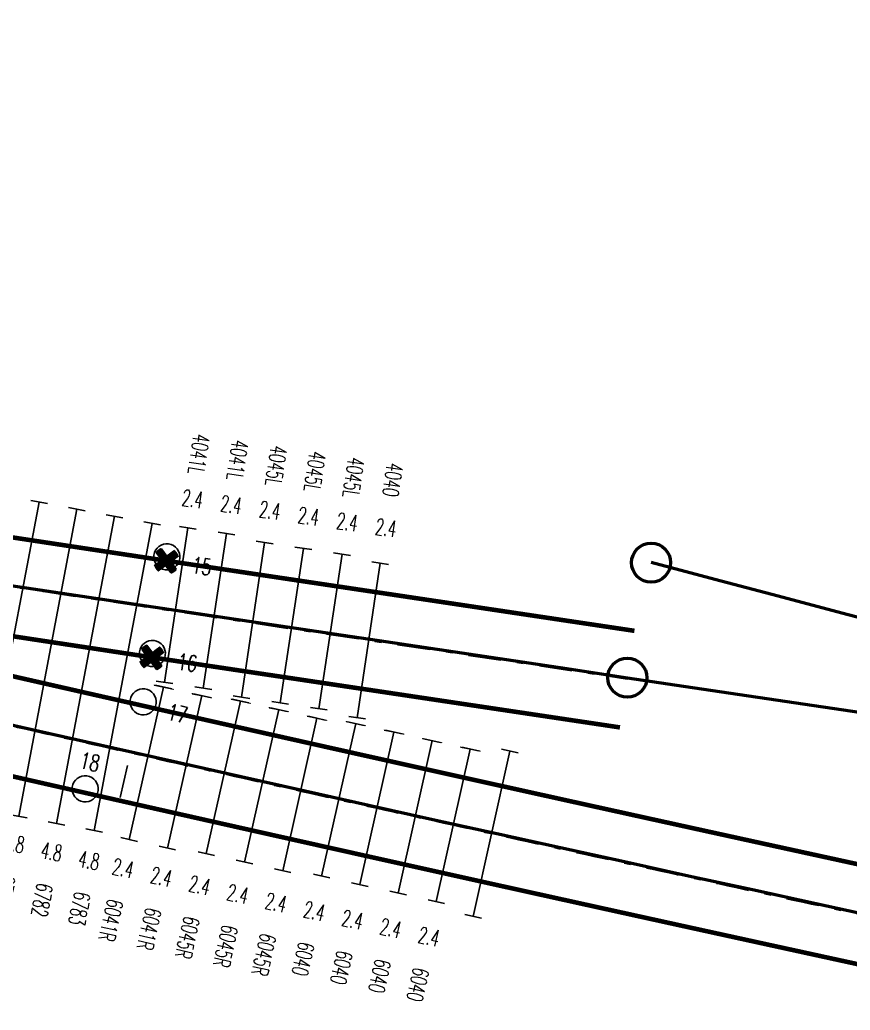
# Model space of a CAD drawing. Extents: x 2687065 to 2691361, y 1253360 to 1255888.
# Drawn here: x 2689336.54 to 2689349.27, y 1254910.67 to 1254925.85 of the extents above; entities that cross this region are included whole.
import ezdxf
from ezdxf.enums import TextEntityAlignment as Align

# ---------------------------------------------------------------- set-up
doc = ezdxf.new("R2010")
doc.units = 0
doc.header["$MEASUREMENT"] = 0
doc.linetypes.add('STRICHLINIE2', pattern=[0.375, 0.25, -0.125])
doc.linetypes.add('STRICHPUNKT', pattern=[1, 0.5, -0.25, 0, -0.25])
for name, color, linetype in [('A-GL-0015-_____', 1, 'STRICHPUNKT'), ('A-GL-0017-_____', 1, 'STRICHPUNKT'), ('BS-TR-A-Gleisstrang-LinieGeometrie', 7, 'Continuous'), ('BS-TR-A-Weiche-PunktGeometrie', 7, 'Continuous'), ('L-GL-0015-_____', 2, 'Continuous'), ('L-GL-0017-_____', 2, 'Continuous'), ('L-HS-0017-_____', 4, 'Continuous'), ('L-N1-0017-_____', 3, 'Continuous'), ('L-ST-0017-_____', 7, 'Continuous'), ('S-ON-0017-_____', 7, 'Continuous'), ('T-SS-0017-_____', 7, 'Continuous'), ('T-ST', 7, 'Continuous')]:
    doc.layers.add(name, color=color, linetype=linetype)
doc.styles.add('R6', font='simplex.shx', dxfattribs={"width": 0.6})
doc.styles.add('R7', font='simplex.shx', dxfattribs={"width": 0.7})

# ---------------------------------------------------------------- blocks, each defined once
blk = doc.blocks.new('WeiVlpSchwelleR')
at = {"color": 7}
for p, q in [((-0.4999999999999886, -0.1300000000000048), (-0.4999999999999886, 0.1299999999999719)), ((0.5000000000000153, -0.1300000000000075), (0.5000000000000082, 0.1299999999999692))]:
    blk.add_line(p, q, dxfattribs=at)
at = {"color": 0, "linetype": 'ByBlock', "lineweight": -2}
blk.add_line((0.5000000000000118, -1.201402631621339e-14), (-0.4999999999999868, 4.853087807381139e-15), dxfattribs=at)
at = {"style": 'R6', "width": 0.6}
blk.add_attdef('LAENGE', text='', height=0.25, rotation=90, dxfattribs=at).set_placement((1.229737067022978, 0.007106245459260857, 6e-06), align=Align.MIDDLE)
at = {"style": 'R6', "width": 0.6, "flags": 1}
for tag, p in [('WVP-SKML', (-3, -5.426215032855453e-14, 2e-06)), ('WVP-SKMR', (5, -5.426215032855453e-14, 2e-06))]:
    blk.add_attdef(tag, text='', height=0.25, rotation=180, dxfattribs=at).set_placement(p, align=Align.MIDDLE_CENTER)
for tag, rotation, p in [('VERKLINKS', 180, (-0.8611075787620777, -8.73603956063954e-05, 2e-06)), ('VERKRECHTS', 179.9999999999973, (0.8750000000000082, -5.459328261269093e-14, 2e-06))]:
    blk.add_attdef(tag, text='', height=0.25, rotation=rotation, dxfattribs=at).set_placement(p, align=Align.MIDDLE)
at = {"color": 1, "extrusion": (-1, 1.836970198721029e-16, 1.224646799147353e-16), "style": 'R6', "width": 0.6, "flags": 8}
blk.add_attdef('WVP-ANL', text='', height=0.25, rotation=270, dxfattribs=at).set_placement((1.829950611378862e-14, -6.12323399573665e-17, 0.4999999999999904), align=Align.MIDDLE)
at = {"style": 'R6', "width": 0.6, "flags": 1}
blk.add_attdef('VERSCHIEBUNG', text='', height=0.25, rotation=179.9999999999999, dxfattribs=at).set_placement((1.75503510535756, -5.395683899678261e-14, 2.000000000057511e-06), align=Align.MIDDLE_LEFT)
at = {"color": 1, "extrusion": (1, -1.83697019872103e-16, 3.374459510989179e-32), "style": 'R6', "width": 0.6, "flags": 8}
blk.add_attdef('WVP-ANR', text='', height=0.25, rotation=270, dxfattribs=at).set_placement((-1.90594986648479e-14, -7.137320858570557e-15, 0.5000000000000118), align=Align.MIDDLE)
at = {"style": 'R6', "width": 0.6}
blk.add_attdef('BEZEICHNUNG', text='', height=0.25, rotation=180, dxfattribs=at).set_placement((3.371428571428583, -5.426215032855453e-14, 2.000000000057511e-06), align=Align.MIDDLE_LEFT)
blk = doc.blocks.new('st_Uber64_a')
h = blk.add_hatch()
h.set_pattern_fill('ANSI31', color=256, scale=0.005, style=0)
h.set_pattern_definition([(45, (0, 0), (-0.0004419417382415922, 0.0004419417382415923), [])])
h.paths.add_polyline_path([(0.06760125104088319, -0.001098616752623042), (0.1705706792017962, 0.1044300885599449, 0.1270080198057573), (0.0986982572865551, 0.1739501480556914), (-0.002534797721500573, 0.07020097297878002), (-0.1024459898808733, 0.1717696689096419, 0.127023821148906), (-0.1728007156887562, 0.1006971333129879), (-0.07238456843482519, -0.001384894801681448), (-0.1714750956408546, -0.1029382901303485, 0.1270080198057567), (-0.1002118059956364, -0.1730826217131372), (-0.002248519672441785, -0.07268448453308453), (0.09784055600784583, -0.1744340150316893, 0.1270238211489061), (0.1700609607530255, -0.1052581095581614)])
at = {"color": 7}
for points in [[(-0.102445989880881, 0.1717696689096498), (-0.002534797721500569, 0.07020097297878003)], [(0.09869825728658486, 0.1739501480557219), (-0.002534797721500569, 0.07020097297878003)], [(-0.1728007156888445, 0.1006971333130778), (-0.07238456843482517, -0.001384894801681456)], [(0.1705706792018269, 0.1044300885599765), (0.06760125104088317, -0.001098616752623029)], [(-0.07238456843482517, -0.001384894801681456), (-0.1714750956408178, -0.1029382901303108)], [(-0.002248519672441787, -0.07268448453308451), (-0.100211805995669, -0.1730826217131707)], [(-0.002248519672441787, -0.07268448453308451), (0.09784055600780232, -0.174434015031645)], [(0.06760125104088317, -0.001098616752623029), (0.1700609607530346, -0.1052581095581706)]]:
    blk.add_lwpolyline(points, dxfattribs=at)
at = {"color": 0}
blk.add_circle((0, 0, 1), 0.2, dxfattribs=at)
at = {"layer": 'T-ST', "style": 'R7', "width": 0.7}
blk.add_attdef('WVP-STNR', text='', height=0.25, dxfattribs=at).set_placement((0.55, 0), align=Align.MIDDLE)
blk = doc.blocks.new('WeiVlpSchwelleL')
at = {"color": 7}
for p, q in [((-0.4999999999999905, -0.1300000000000073), (-0.4999999999999832, 0.1299999999999694)), ((0.5000000000000135, -0.130000000000005), (0.5000000000000135, 0.1299999999999717))]:
    blk.add_line(p, q, dxfattribs=at)
at = {"color": 0, "linetype": 'ByBlock', "lineweight": -2}
blk.add_line((-0.4999999999999868, -1.183033536314004e-14), (0.5000000000000118, 4.669396854307774e-15), dxfattribs=at)
at = {"style": 'R6', "width": 0.6}
blk.add_attdef('LAENGE', text='', height=0.25, rotation=89.99999999999999, dxfattribs=at).set_placement((-1.229737067022953, 0.007106245459261308, 6e-06), align=Align.MIDDLE)
at = {"style": 'R6', "width": 0.6, "flags": 1}
for tag, p in [('WVP-SKML', (-5, 0, 2e-06)), ('WVP-SKMR', (3, 0, 2e-06))]:
    blk.add_attdef(tag, text='', height=0.25, rotation=180, dxfattribs=at).set_placement(p, align=Align.MIDDLE_CENTER)
at = {"style": 'R6', "width": 0.6}
blk.add_attdef('BEZEICHNUNG', text='', height=0.25, rotation=180, dxfattribs=at).set_placement((-2.249999999999987, -5.373479439185756e-14, 2), align=Align.MIDDLE_LEFT)
at = {"style": 'R6', "width": 0.6, "flags": 1}
blk.add_attdef('VERSCHIEBUNG', text='', height=0.25, rotation=180, dxfattribs=at).set_placement((-1.470197398034461, -5.373479439185758e-14, 2), align=Align.MIDDLE_LEFT)
for tag, p in [('VERKLINKS', (-0.8749999999999833, -5.426408495180606e-14, 2e-06)), ('VERKRECHTS', (0.8611075787621026, -8.736039560677224e-05, 2e-06))]:
    blk.add_attdef(tag, text='', height=0.25, rotation=180, dxfattribs=at).set_placement(p, align=Align.MIDDLE)
at = {"color": 1, "extrusion": (-1, -6.123233995736769e-17, 1.224646799147353e-16), "style": 'R6', "width": 0.6, "flags": 8}
blk.add_attdef('WVP-ANL', text='', height=0.25, rotation=270, dxfattribs=at).set_placement((1.179971919316135e-14, -7.187955122291877e-15, 0.4999999999999868), align=Align.MIDDLE)
at = {"color": 1, "extrusion": (1, -1.608122649676636e-16, 1.224646799147353e-16), "style": 'R6', "width": 0.6, "flags": 8}
blk.add_attdef('WVP-ANR', text='', height=0.25, rotation=270, dxfattribs=at).set_placement((-1.65451836612779e-14, -4.265120563609635e-14, 0.50000000000001), align=Align.MIDDLE)
blk = doc.blocks.new('st_Norm_a')
at = {"color": 0, "linetype": 'ByBlock', "lineweight": -2}
blk.add_circle((0, 0, 1), 0.2, dxfattribs=at)
at = {"layer": 'T-ST', "color": 0, "linetype": 'ByBlock', "lineweight": -2, "style": 'R7', "width": 0.7}
blk.add_attdef('WVP-STNR', text='', height=0.25, dxfattribs=at).set_placement((0.55, 0), align=Align.MIDDLE)
blk = doc.blocks.new('st_KlaM_a')
at = {"color": 6, "elevation": 5, "flags": 128}
blk.add_lwpolyline([(0, -0.25), (0, 0.2500000000000002)], dxfattribs=at)
at = {"color": 0, "elevation": 5, "flags": 128}
blk.add_lwpolyline([(0, -0.25), (0, 0.2500000000000002)], dxfattribs=at)

msp = doc.modelspace()

# ---------------------------------------------------------------- linework, layer by layer
at = {"layer": 'A-GL-0015-_____', "extrusion": (0.01804329580227478, 0.0724631591215498, 0.9972078670200696), "elevation": 139912.5850883046, "flags": 128}
msp.add_lwpolyline([(-2306375.860925438, -1862282.304916803, 0.003607865654043509), (-2306388.834824676, -1862281.695972341, 0.0005778882366978131), (-2306390.938590927, -1862281.614882477, 0.0005640373837236005), (-2306393.04253691, -1862281.538597507, 0.0005501865310880182), (-2306395.146647687, -1862281.467001255, 0.0005363356787352098), (-2306397.2509091, -1862281.399977494, 0.0005224848264887163), (-2306399.355307747, -1862281.337409949, 0.000508633974426861), (-2306401.459830968, -1862281.279182303, 0.0004947831227551143), (-2306403.564466825, -1862281.2251782, 0.0004809322710308942), (-2306405.669204077, -1862281.175281247, 0.0004670814196756011), (-2306407.774032172, -1862281.129375021, 0.0004532305682466667), (-2306409.878941214, -1862281.087343066, 0.0004393797171654458), (-2306411.983921956, -1862281.049068903, 0.000425528866205388), (-2306414.088965773, -1862281.014436027, 0.0004116780155718247), (-2306416.194064645, -1862280.983327911, 0.0003978271650381603), (-2306418.299211137, -1862280.955628012, 0.0003839763143777667), (-2306420.404398384, -1862280.931219766, 0.0003701254642280183), (-2306422.509620063, -1862280.909986597, 0.0003562746139303033), (-2306424.614870382, -1862280.891811915, 0.000342423763905985), (-2306426.720144058, -1862280.87657912, 0.0003285729141444139), (-2306428.825436292, -1862280.864171602, 0.0003147220642029705), (-2306430.93074276, -1862280.85447274, 0.000300871214719114), (-2306433.036059585, -1862280.84736591, 0.0002870203650340875), (-2306435.141383322, -1862280.84273448, 0.0002731695155693189), (-2306437.246710938, -1862280.840461815, 0.0002593186663141821), (-2306439.352039791, -1862280.840431275, 0.0002454678170420386), (-2306441.457367611, -1862280.842526217, 0.0002316169679582705), (-2306443.562692484, -1862280.846629998, 0.000217766119052233), (-2306445.668012826, -1862280.852625972, 0.0002039152698813173), (-2306447.773327372, -1862280.860397492, 0.0001900644212988732), (-2306449.878635147, -1862280.869827912, 0.0001762135724302912), (-2306451.983935457, -1862280.880800585, 0.0001623627236969281), (-2306454.08922786, -1862280.893198865, 0.0001485118746561659), (-2306456.194512154, -1862280.906906107, 0.0001346610261611838), (-2306458.299788353, -1862280.921805665, 0.0001208101782019989), (-2306460.405056668, -1862280.937780896, 0.0001069593294711759), (-2306462.510317494, -1862280.954715158, 9.310848082247697e-05), (-2306464.615571377, -1862280.972491808, 7.925763224524444e-05), (-2306466.720819011, -1862280.990994205, 6.540678372883944e-05), (-2306468.826060446, -1862281.010163099, 6.111675872858242e-05), (-2306471.026168179, -1862281.03068374, 6.111675872858242e-05)], format="xyb", dxfattribs=at)
at = {"layer": 'A-GL-0017-_____', "extrusion": (0.007932368220953155, 0.05957805118444077, 0.9981921324832567), "elevation": 96552.0531820036, "flags": 128}
for points in [[(-2500185.655284529, -1595954.973960656, 0.002097440986251049), (-2500193.668110139, -1595954.810676348), (-2500200.213654314, -1595954.704759595)], [(-2500185.55126278, -1595953.248989383, 0.0004452805455237393), (-2500187.642319846, -1595953.049776518, 0.0004311446533847599), (-2500189.733722908, -1595952.854229266, 0.0004170087615903658), (-2500191.825454686, -1595952.662229952, 0.0004028728696962567), (-2500193.917498501, -1595952.473660839, 0.0003887369781241495), (-2500196.009838256, -1595952.288404123, 0.0003746010866462676), (-2500198.102458414, -1595952.106341946, 0.0003604651954677763), (-2500200.195343981, -1595951.927356393, 0.000346329304144427), (-2500202.288480483, -1595951.751329496, 0.0003321934130978907), (-2500204.381853946, -1595951.57814324, 0.0003180575223168365), (-2500206.475450882, -1595951.407679565, 0.0003039216313571017), (-2500208.56925826, -1595951.239820368, 0.0002897857408567291), (-2500210.663263491, -1595951.074447505, 0.0002756498503714833), (-2500212.75745441, -1595950.911442796, 0.0002615139598900753), (-2500214.851819253, -1595950.750688028, 0.0002473780694012016), (-2500216.946346633, -1595950.592064952, 0.0002332421795430468), (-2500219.04102553, -1595950.435455294, 0.0002191062894383296), (-2500221.135845264, -1595950.280740748, 0.0002049703990757556), (-2500223.230795474, -1595950.127802985, 0.0001908345093100122), (-2500225.325866102, -1595949.976523653, 0.0001766986192637953), (-2500227.421047372, -1595949.826784377, 0.0001625627293588324), (-2500229.516329768, -1595949.678466762, 0.0001484268395837956), (-2500231.611704015, -1595949.531452398, 0.0001342909503602223), (-2500233.70716106, -1595949.385622855, 0.0001201550603784216), (-2500235.80269205, -1595949.240859693, 0.0001060191704923567), (-2500237.898288313, -1595949.097044455, 9.188328155703875e-05), (-2500239.99394134, -1595948.954058676, 7.774739182920805e-05), (-2500242.089642758, -1595948.811783878, 6.361150216352739e-05), (-2500244.185384319, -1595948.670101579, 4.947561254868681e-05), (-2500246.281157873, -1595948.528893285, 3.533972297339609e-05), (-2500248.376955352, -1595948.388040501, 2.120383169441323e-05), (-2500250.472768748, -1595948.247424725, 7.067940432379707e-06), (-2500252.568597062, -1595948.106900557), (-2500287.494837039, -1595945.765872648)]]:
    msp.add_lwpolyline(points, format="xyb", dxfattribs=at)
at = {"layer": 'BS-TR-A-Gleisstrang-LinieGeometrie', "color": 2, "lineweight": 50, "true_color": 0xffff00}
for points in [[(2689331.45668, 1254917.94486, 454.542), (2689332.4450511, 1254917.78946907, 454.545906988587), (2689333.43358441, 1254917.63511341, 454.549813977175), (2689334.42227885, 1254917.48179317, 454.553720965762), (2689335.41113332, 1254917.32950853, 454.55762795435), (2689336.40014674, 1254917.17825965, 454.561534942937), (2689337.38931804, 1254917.02804671, 454.565441931524), (2689338.37864611, 1254916.87886986, 454.569348920112), (2689339.36812989, 1254916.73072927, 454.573255908699), (2689339.36813, 1254916.73073, 454.5732599999999), (2689340.29448283, 1254916.59253696, 454.576917428897), (2689341.22083566, 1254916.45434391, 454.5805748577951), (2689342.14718849, 1254916.31615087, 454.584232286692), (2689343.07354132, 1254916.17795782, 454.587889715589), (2689343.99989415, 1254916.03976478, 454.591547144486), (2689344.92624698, 1254915.90157174, 454.595204573384), (2689345.8525998, 1254915.76337869, 454.598862002281)], [(2689350.11773991, 1254916.49503175, 454.555457326205), (2689349.14242486, 1254916.75300262, 454.54546649015), (2689348.16710981, 1254917.01097349, 454.5352559861061), (2689347.19179477, 1254917.26894436, 454.52482581262), (2689346.21647972, 1254917.52691524, 454.514175968209)], [(2689331.12762955, 1254916.25158807, 454.645679310906), (2689332.1051798, 1254916.02556744, 454.652269815612), (2689333.08292214, 1254915.80037927, 454.658716498375), (2689334.06085298, 1254915.57601109, 454.665019359589), (2689335.03896875, 1254915.35245045, 454.671178399645), (2689336.0172659, 1254915.12968489, 454.677193618923), (2689336.99574092, 1254914.90770191, 454.683065017793), (2689337.97439034, 1254914.68648904, 454.688792596615), (2689338.9532107, 1254914.4660338, 454.694376355745), (2689339.93219859, 1254914.24632367, 454.6998162955269), (2689340.9113506, 1254914.02734616, 454.705112416294), (2689341.89066339, 1254913.80908875, 454.710264718374), (2689342.8701336, 1254913.59153892, 454.715273202085), (2689343.84975793, 1254913.37468415, 454.720137867734), (2689344.82953311, 1254913.15851192, 454.724858715622), (2689345.80945586, 1254912.94300967, 454.7294357460401), (2689346.78952297, 1254912.72816487, 454.733868959271), (2689347.76973123, 1254912.51396497, 454.738158355586), (2689348.75007747, 1254912.30039742, 454.742303935251), (2689349.73055851, 1254912.08744964, 454.746305698521)], [(2689345.8525998, 1254915.76337869, 454.598862002281), (2689346.85360143, 1254915.61404956, 454.60281415977), (2689347.85460306, 1254915.46472043, 454.606766317258), (2689348.85560468, 1254915.3153913, 454.610718474747), (2689349.85660631, 1254915.16606217, 454.614670632236)]]:
    msp.add_polyline3d(points, dxfattribs=at)
at = {"layer": 'BS-TR-A-Weiche-PunktGeometrie', "color": 2, "lineweight": 50, "true_color": 0xffff00}
for centre in [(2689346.21648, 1254917.52692, 454.514175958091), (2689345.8526, 1254915.76338, 454.598862002281)]:
    msp.add_circle(centre, 0.3, dxfattribs=at)
at = {"layer": 'L-GL-0015-_____', "color": 7, "linetype": 'STRICHLINIE2', "lineweight": -3, "extrusion": (0.01804329580227478, 0.0724631591215498, 0.9972078670200696), "elevation": 139912.5850883046, "flags": 128}
for points in [[(-2306421.896976752, -1862281.665879984, 0.0001089998696059809), (-2306422.516628982, -1862281.659953846, 7.554830460291947e-05), (-2306422.962820108, -1862281.655851331, 0.0002807263018744621), (-2306424.620810518, -1862281.641788391, 0.000342423763906036), (-2306426.725056948, -1862281.626563029, 0.0003285729141441767), (-2306428.829363481, -1862281.61416132, 0.0003147220642030742), (-2306430.933725793, -1862281.604466808, 0.000300871214719128), (-2306433.038140009, -1862281.597363025, 0.0002870203650341962), (-2306435.142602688, -1862281.592733489, 0.0002731695155693238), (-2306437.247110796, -1862281.590461709, 0.0002593186663140646), (-2306439.351661693, -1862281.59043118, 0.0002454678170421759), (-2306441.45625311, -1862281.592525389, 0.0002316169679581532), (-2306443.560883133, -1862281.596627816, 0.0002177661190522865), (-2306445.66555018, -1862281.602621929, 0.0002039152698813531), (-2306447.770252983, -1862281.610391191, 0.0001900644212989229), (-2306449.874990571, -1862281.619819057, 0.0001762135724301519), (-2306451.979762248, -1862281.630788975, 0.0001623627236969327), (-2306454.084567571, -1862281.643184386, 0.0001485118746560889), (-2306456.189406339, -1862281.656888727, 0.0001346610261611672), (-2306458.294278565, -1862281.671785426, 0.0001208101782019684), (-2306460.39918446, -1862281.687757907, 0.0001069593294711103), (-2306462.504124417, -1862281.704689588, 9.310848082238732e-05), (-2306464.609098986, -1862281.722463879, 7.92576322451304e-05), (-2306466.714108857, -1862281.740964187, 6.540678372891913e-05), (-2306468.819133633, -1862281.760131111, 6.112090240759204e-05), (-2306471.019207599, -1862281.780651452, 6.112090240759204e-05)], [(-2306421.883447266, -1862280.165940567, 0.0001087991412561553), (-2306422.502611144, -1862280.160019347, 7.559125996244173e-05), (-2306422.949509497, -1862280.155910368, 0.0002806833462384737), (-2306424.608930248, -1862280.141835439, 0.0003424237639060365), (-2306426.715231167, -1862280.126595212, 0.0003285729141441719), (-2306428.821509102, -1862280.114181884, 0.0003147220642030639), (-2306430.927759727, -1862280.104478672, 0.0003008712147191307), (-2306433.03397916, -1862280.097368796, 0.000287020365034207), (-2306435.140163956, -1862280.092735471, 0.0002731695155693243), (-2306437.246311081, -1862280.090461922, 0.000259318666314057), (-2306439.35241789, -1862280.09043137, 0.000245467817042162), (-2306441.458482113, -1862280.092527045, 0.000231616967958156), (-2306443.564501835, -1862280.096632181, 0.0002177661190522909), (-2306445.670475473, -1862280.102630015, 0.0002039152698813462), (-2306447.77640176, -1862280.110403794, 0.0001900644212989224), (-2306449.882279723, -1862280.119836767, 0.000176213572430145), (-2306451.988108666, -1862280.130812196, 0.0001623627236969357), (-2306454.093888149, -1862280.143213344, 0.000148511874656091), (-2306456.199617969, -1862280.156923487, 0.0001346610261611616), (-2306458.305298141, -1862280.171825904, 0.0001208101782019775), (-2306460.410928877, -1862280.187803885, 0.0001069593294711281), (-2306462.516510569, -1862280.204740728, 9.310848082238923e-05), (-2306464.622043768, -1862280.222519736, 7.925763224512723e-05), (-2306466.727529167, -1862280.241024224, 6.540678372891062e-05), (-2306468.832987257, -1862280.260195087, 6.111261573863264e-05), (-2306471.033128759, -1862280.280716027, 6.111261573863264e-05)]]:
    msp.add_lwpolyline(points, format="xyb", dxfattribs=at)
at = {"layer": 'L-GL-0017-_____', "lineweight": 70, "extrusion": (0.007932368220953155, 0.05957805118444077, 0.9981921324832567), "const_width": 0.07, "flags": 128}
for points, elevation in [([(-2500192.968585946, -1595955.572359344, 0.0001864165374977691), (-2500193.680244739, -1595955.560578176), (-2500200.225788854, -1595955.454661423)], 96552.05318200358), ([(-2500186.243680425, -1595954.209467222, 0.001752395598796682), (-2500192.943591209, -1595954.072567553, 0.001911126436224528)], 96552.0531820036), ([(-2500186.22728475, -1595953.937595043, 0.0003165235578077807), (-2500187.712784577, -1595953.796458995, 0.0004311446533845906), (-2500189.802899822, -1595953.601032154, 0.0004170087615903273), (-2500191.89338581, -1595953.409147191, 0.0001943700836168756), (-2500192.902094836, -1595953.317801809, 0.0001943700836168756)], 96552.0531820036), ([(-2500192.943591209, -1595954.072567553, 0.0001863138031746781), (-2500193.655975539, -1595954.06077452), (-2500200.201519774, -1595953.954857766)], 96552.0531820036), ([(-2500192.902094836, -1595953.317801809, 0.0002085027700635393), (-2500193.984225886, -1595953.220686578, 0.0003887369781242024), (-2500196.075403975, -1595953.035532718, 0.0003746010866464332), (-2500198.166904559, -1595952.853567946, 0.0003280888992193331), (-2500200.070819944, -1595952.690619115, 3.237629174612025e-05), (-2500200.258712664, -1595952.674674538, 0.0003463293041445803), (-2500202.350813833, -1595952.49873471, 0.0003321934130976577), (-2500204.443194109, -1595952.325630621, 0.0003180575223169402), (-2500206.53584002, -1595952.15524438, 0.0003039216313571385), (-2500208.628738548, -1595951.987458044, 0.0002220110840587844), (-2500210.232319869, -1595951.860597407, 0.0002220110840587844)], 96552.05318200358), ([(-2500192.196983093, -1595951.875419413, 0.0001098406681318017), (-2500192.767680753, -1595951.823836302, 0.0002084475913167692), (-2500193.850771115, -1595951.726635099, 0.0003887369781242153), (-2500195.944272536, -1595951.541275529, 0.0003746010866464211), (-2500198.038012268, -1595951.359115947, 0.0003281326467472081), (-2500199.944143161, -1595951.195977668, 3.233254579324841e-05), (-2500200.131975297, -1595951.180038248, 0.0003463293041445939), (-2500202.226147132, -1595951.003924282, 0.0003321934130976573), (-2500204.320513783, -1595950.83065586, 0.0003180575223169383), (-2500206.415061743, -1595950.660114751, 0.0003039216313571348), (-2500208.509777971, -1595950.492182691, 0.0002220396329825737), (-2500210.114893595, -1595950.365200765, 0.0001944252620415568)], 96552.05318200358)]:
    msp.add_lwpolyline(points, format="xyb", dxfattribs=dict(at, elevation=elevation))
at = {"layer": 'L-HS-0017-_____', "lineweight": 70, "extrusion": (0.007932368220953155, 0.05957805118444077, 0.9981921324832567), "const_width": 0.07, "elevation": 96552.0531820036, "flags": 128}
msp.add_lwpolyline([(-2500177.008763121, -1595953.349737819, 5.424162880653132e-05), (-2500177.228941679, -1595953.326854368, 0.0004942093292016169), (-2500179.29104094, -1595953.11482374, 0.0004804618721268924), (-2500181.353508587, -1595952.906817386, 0.0004667144149759741), (-2500183.416325546, -1595952.702722503, 0.0004529669581777699), (-2500185.479470129, -1595952.502433414, 0.0001285933059687776), (-2500186.083695631, -1595952.444483272, 0.0003166872211605722), (-2500187.571855117, -1595952.303094041, 0.0004311446533845868), (-2500189.664545995, -1595952.107426377, 0.0004170087615903148), (-2500191.757523562, -1595951.915312713, 8.458459181136973e-05), (-2500192.196983093, -1595951.875419413, 8.458459181136973e-05)], format="xyb", dxfattribs=at)
at = {"layer": 'L-N1-0017-_____', "lineweight": 70, "extrusion": (0.007932368220953155, 0.05957805118444077, 0.9981921324832567), "const_width": 0.07, "elevation": 96552.05318200358, "flags": 128}
msp.add_lwpolyline([(-2500177.209241711, -1595955.968025364, 2.688162093876412e-05), (-2500177.24518554, -1595955.966714612, 0.00151113849242981), (-2500179.283936174, -1595955.898663967, 0.0004956217801451799), (-2500181.413666511, -1595955.836240138, 0.0004810373913329901), (-2500183.543596264, -1595955.777974198, 0.0004664530025033346), (-2500185.673676429, -1595955.723735114, 0.0001589797447233721), (-2500186.280531612, -1595955.709014787, 0.00175204342453125), (-2500192.968585946, -1595955.572359344, 0.001911023701559961)], format="xyb", dxfattribs=at)

# ---------------------------------------------------------------- block references
at = {"layer": 'L-ST-0017-_____', "color": 7, "extrusion": (0.007932368220953155, 0.05957805118444077, 0.9981921324832567)}
ref = msp.add_blockref('st_Uber64_a', (-2500192.968585946, -1595955.572359344, 96552.05318200358), dxfattribs=dict(at, rotation=179.0302208610161))
ref.add_attrib('WVP-STNR', '15', dxfattribs={"layer": 'T-ST', "extrusion": (0.007932368220953155, 0.05957805118444077, 0.9981921324832567), "height": 0.25, "rotation": 179.0302208553811, "style": 'R7', "width": 0.7}).set_placement((-2500193.518507164, -1595955.563050577, 96552.0531820036), align=Align.MIDDLE)
ref = msp.add_blockref('st_Uber64_a', (-2500192.943591209, -1595954.072567553, 96552.0531820036), dxfattribs=dict(at, rotation=179.030244405986))
ref.add_attrib('WVP-STNR', '16', dxfattribs={"layer": 'T-ST', "extrusion": (0.007932368220953155, 0.05957805118444077, 0.9981921324832567), "height": 0.25, "rotation": 179.0302444111266, "style": 'R7', "width": 0.7}).set_placement((-2500193.493512432, -1595954.063259011, 96552.05318200358), align=Align.MIDDLE)
ref = msp.add_blockref('st_Norm_a', (-2500192.902094836, -1595953.317801809, 96552.0531820036), dxfattribs=dict(at, rotation=174.847868714478))
ref.add_attrib('WVP-STNR', '17', dxfattribs={"layer": 'T-ST', "color": 0, "linetype": 'ByBlock', "lineweight": -2, "extrusion": (0.007932368220953155, 0.05957805118444077, 0.9981921324832567), "height": 0.2500000000000001, "rotation": 174.8478687181287, "style": 'R7', "width": 0.6999999999999998}).set_placement((-2500193.449872711, -1595953.268411523, 96552.05318200358), align=Align.MIDDLE)
ref = msp.add_blockref('st_Norm_a', (-2500192.196983093, -1595951.875419413, 96552.0531820036), dxfattribs=dict(at, rotation=174.8227077337499))
ref.add_attrib('WVP-STNR', '18', dxfattribs={"layer": 'T-ST', "color": 0, "linetype": 'ByBlock', "lineweight": -2, "extrusion": (0.007932368220953155, 0.05957805118444077, 0.9981921324832567), "height": 0.25, "rotation": 174.8227077302841, "style": 'R7', "width": 0.7000000000000001}).set_placement((-2500192.214365728, -1595952.355951387, 96552.05318200358), align=Align.MIDDLE)
at = {"layer": 'L-ST-0017-_____', "color": 7, "extrusion": (0.007932368220953155, 0.05957805118444077, 0.9981921324832567), "rotation": 174.8478813605032}
msp.add_blockref('st_KlaM_a', (-2500192.767680753, -1595951.823836302, 96552.0531820036), dxfattribs=at)
at = {"layer": 'S-ON-0017-_____', "extrusion": (0.007932368220953155, 0.05957805118444077, 0.9981921324832567)}
ref = msp.add_blockref('WeiVlpSchwelleL', (-2500193.207719636, -1595954.918251066, 96552.05318200358), dxfattribs=dict(at, xscale=2.4, rotation=89.04522723391584))
ref.add_attrib('BEZEICHNUNG', '4041L', dxfattribs={"layer": 'T-SS-0017-_____', "extrusion": (0.007932368220953155, 0.05957805118444077, 0.9981921324832567), "height": 0.25, "rotation": 89.04522722395802, "style": 'R6', "width": 0.6}).set_placement((-2500193.251877002, -1595957.56788314, 96552.05318200358), align=Align.MIDDLE_LEFT)
ref.add_attrib('LAENGE', '2.4', dxfattribs={"layer": 'T-SS-0017-_____', "extrusion": (0.007932368220953155, 0.05957805118444077, 0.9981921324832567), "height": 0.25, "rotation": 179.0452272369646, "style": 'R6', "oblique": 359.9999999999999, "width": 0.6}).set_placement((-2500193.241339645, -1595956.567909164, 96552.05318200358), align=Align.MIDDLE)
ref = msp.add_blockref('WeiVlpSchwelleL', (-2500193.807590895, -1595954.90843243, 96552.0531820036), dxfattribs=dict(at, xscale=2.4, rotation=89.07294898823082))
ref.add_attrib('BEZEICHNUNG', '4041L', dxfattribs={"layer": 'T-SS-0017-_____', "extrusion": (0.007932368220953155, 0.05957805118444077, 0.9981921324832567), "height": 0.25, "rotation": 89.07294899643317, "style": 'R6', "width": 0.6}).set_placement((-2500193.850466269, -1595957.558085559, 96552.05318200358), align=Align.MIDDLE_LEFT)
ref.add_attrib('LAENGE', '2.4', dxfattribs={"layer": 'T-SS-0017-_____', "extrusion": (0.007932368220953155, 0.05957805118444077, 0.9981921324832567), "height": 0.25, "rotation": 179.0729489906214, "style": 'R6', "width": 0.6}).set_placement((-2500193.840412737, -1595956.558106602, 96552.0531820036), align=Align.MIDDLE)
ref = msp.add_blockref('WeiVlpSchwelleL', (-2500194.406703389, -1595954.848731343, 96552.05318200358), dxfattribs=dict(at, xscale=2.4, rotation=89.07294898823082))
ref.add_attrib('BEZEICHNUNG', '4045L', dxfattribs={"layer": 'T-SS-0017-_____', "extrusion": (0.007932368220953155, 0.05957805118444077, 0.9981921324832567), "height": 0.25, "rotation": 89.07294899643317, "style": 'R6', "width": 0.6}).set_placement((-2500194.450387732, -1595957.548377927, 96552.0531820036), align=Align.MIDDLE_LEFT)
ref.add_attrib('LAENGE', '2.4', dxfattribs={"layer": 'T-SS-0017-_____', "extrusion": (0.007932368220953155, 0.05957805118444077, 0.9981921324832567), "height": 0.25, "rotation": 179.0729489906214, "style": 'R6', "width": 0.6}).set_placement((-2500194.440488907, -1595956.548395918, 96552.05318200358), align=Align.MIDDLE)
ref = msp.add_blockref('WeiVlpSchwelleL', (-2500195.006624851, -1595954.839023711, 96552.0531820036), dxfattribs=dict(at, xscale=2.4, rotation=89.07294898823082))
ref.add_attrib('BEZEICHNUNG', '4045L', dxfattribs={"layer": 'T-SS-0017-_____', "extrusion": (0.007932368220953155, 0.05957805118444077, 0.9981921324832567), "height": 0.25, "rotation": 89.07294899643317, "style": 'R6', "width": 0.6}).set_placement((-2500195.050309195, -1595957.538670295, 96552.05318200358), align=Align.MIDDLE_LEFT)
ref.add_attrib('LAENGE', '2.4', dxfattribs={"layer": 'T-SS-0017-_____', "extrusion": (0.007932368220953155, 0.05957805118444077, 0.9981921324832567), "height": 0.25, "rotation": 179.0729489906214, "style": 'R6', "width": 0.6}).set_placement((-2500195.040410371, -1595956.538688286, 96552.05318200358), align=Align.MIDDLE)
ref = msp.add_blockref('WeiVlpSchwelleL', (-2500195.606546314, -1595954.829316079, 96552.05318200358), dxfattribs=dict(at, xscale=2.4, rotation=89.07294898823082))
ref.add_attrib('BEZEICHNUNG', '4045L', dxfattribs={"layer": 'T-SS-0017-_____', "extrusion": (0.007932368220953155, 0.05957805118444077, 0.9981921324832567), "height": 0.25, "rotation": 89.07294899643317, "style": 'R6', "width": 0.6}).set_placement((-2500195.650230658, -1595957.528962663, 96552.05318200358), align=Align.MIDDLE_LEFT)
ref.add_attrib('LAENGE', '2.4', dxfattribs={"layer": 'T-SS-0017-_____', "extrusion": (0.007932368220953155, 0.05957805118444077, 0.9981921324832567), "height": 0.25, "rotation": 179.0729489906214, "style": 'R6', "width": 0.6}).set_placement((-2500195.640331833, -1595956.528980654, 96552.05318200358), align=Align.MIDDLE)
ref = msp.add_blockref('WeiVlpSchwelleL', (-2500196.205658808, -1595954.769614992, 96552.0531820036), dxfattribs=dict(at, xscale=2.4, rotation=89.07294898823082))
ref.add_attrib('BEZEICHNUNG', '4040', dxfattribs={"layer": 'T-SS-0017-_____', "extrusion": (0.007932368220953155, 0.05957805118444077, 0.9981921324832567), "height": 0.25, "rotation": 89.07294899643317, "style": 'R6', "width": 0.6}).set_placement((-2500196.250152121, -1595957.519255031, 96552.05318200358), align=Align.MIDDLE_LEFT)
ref.add_attrib('LAENGE', '2.4', dxfattribs={"layer": 'T-SS-0017-_____', "extrusion": (0.007932368220953155, 0.05957805118444077, 0.9981921324832567), "height": 0.25, "rotation": 179.0729489906214, "style": 'R6', "width": 0.6}).set_placement((-2500196.240416021, -1595956.519269797, 96552.05318200358), align=Align.MIDDLE)
ref = msp.add_blockref('WeiVlpSchwelleR', (-2500190.783352417, -1595953.811691096, 96552.0531820036), dxfattribs=dict(at, xscale=4.799999999999999, rotation=86.82621150186807))
ref.add_attrib('BEZEICHNUNG', '6780', dxfattribs={"layer": 'T-SS-0017-_____', "extrusion": (0.007932368220953155, 0.05957805118444077, 0.9981921324832567), "height": 0.25, "rotation": 86.82621149665837, "style": 'R6', "width": 0.6}).set_placement((-2500190.600620099, -1595950.516235221, 96552.05318200358), align=Align.MIDDLE_LEFT)
ref.add_attrib('LAENGE', '4.8', dxfattribs={"layer": 'T-SS-0017-_____', "extrusion": (0.007932368220953155, 0.05957805118444077, 0.9981921324832567), "height": 0.25, "rotation": 176.8262115050788, "style": 'R6', "oblique": 359.9999999999999, "width": 0.6}).set_placement((-2500190.634274882, -1595951.015147387, 96552.05318200358), align=Align.MIDDLE)
ref = msp.add_blockref('WeiVlpSchwelleR', (-2500191.372456306, -1595953.77918573, 96552.05318200358), dxfattribs=dict(at, xscale=4.8, rotation=86.85730069920642))
ref.add_attrib('BEZEICHNUNG', '6781', dxfattribs={"layer": 'T-SS-0017-_____', "extrusion": (0.007932368220953155, 0.05957805118444077, 0.9981921324832567), "height": 0.25, "rotation": 86.85730068726085, "style": 'R6', "width": 0.6}).set_placement((-2500191.190338943, -1595950.462263293, 96552.05318200358), align=Align.MIDDLE_LEFT)
ref.add_attrib('LAENGE', '4.8', dxfattribs={"layer": 'T-SS-0017-_____', "extrusion": (0.007932368220953155, 0.05957805118444077, 0.9981921324832567), "height": 0.25, "rotation": 176.8573007044763, "style": 'R6', "width": 0.6}).set_placement((-2500191.223785124, -1595950.961190451, 96552.0531820036), align=Align.MIDDLE)
ref = msp.add_blockref('WeiVlpSchwelleR', (-2500191.960079955, -1595953.747081391, 96552.05318200358), dxfattribs=dict(at, xscale=4.799999999999998, rotation=86.88829012538648))
ref.add_attrib('BEZEICHNUNG', '6782', dxfattribs={"layer": 'T-SS-0017-_____', "extrusion": (0.007932368220953155, 0.05957805118444077, 0.9981921324832567), "height": 0.25, "rotation": 86.88829013771525, "style": 'R6', "width": 0.6}).set_placement((-2500191.778595562, -1595950.408703183, 96552.0531820036), align=Align.MIDDLE_LEFT)
ref.add_attrib('LAENGE', '4.8', dxfattribs={"layer": 'T-SS-0017-_____', "extrusion": (0.007932368220953155, 0.05957805118444077, 0.9981921324832567), "height": 0.25, "rotation": 176.8882901269929, "style": 'R6', "oblique": 359.9999999999999, "width": 0.6}).set_placement((-2500191.811835276, -1595950.907645131, 96552.05318200358), align=Align.MIDDLE)
ref = msp.add_blockref('WeiVlpSchwelleR', (-2500192.546222912, -1595953.715372929, 96552.05318200358), dxfattribs=dict(at, xscale=4.799999999999999, rotation=86.9187479120248))
ref.add_attrib('BEZEICHNUNG', '6783', dxfattribs={"layer": 'T-SS-0017-_____', "extrusion": (0.007932368220953155, 0.05957805118444077, 0.9981921324832567), "height": 0.25, "rotation": 86.91874791460306, "style": 'R6', "width": 0.6}).set_placement((-2500192.365363924, -1595950.355548797, 96552.0531820036), align=Align.MIDDLE_LEFT)
ref.add_attrib('LAENGE', '4.8', dxfattribs={"layer": 'T-SS-0017-_____', "extrusion": (0.007932368220953155, 0.05957805118444077, 0.9981921324832567), "height": 0.25, "rotation": 176.9187479061088, "style": 'R6', "oblique": 359.9999999999999, "width": 0.6}).set_placement((-2500192.398403114, -1595950.854505089, 96552.0531820036), align=Align.MIDDLE)
ref = msp.add_blockref('WeiVlpSchwelleR', (-2500193.074918953, -1595952.448795132, 96552.0531820036), dxfattribs=dict(at, xscale=2.399999999999999, rotation=84.858864155989))
ref.add_attrib('BEZEICHNUNG', '6041R', dxfattribs={"layer": 'T-SS-0017-_____', "extrusion": (0.007932368220953155, 0.05957805118444077, 0.9981921324832567), "height": 0.25, "rotation": 84.85886415021865, "style": 'R6', "width": 0.6}).set_placement((-2500192.88225877, -1595950.307444611, 96552.05318200357), align=Align.MIDDLE_LEFT)
ref.add_attrib('LAENGE', '2.4', dxfattribs={"layer": 'T-SS-0017-_____', "extrusion": (0.007932368220953155, 0.05957805118444077, 0.9981921324832567), "height": 0.25, "rotation": 174.8588641521605, "style": 'R6', "oblique": 359.9999999999999, "width": 0.6}).set_placement((-2500192.933166606, -1595950.804894765, 96552.05318200358), align=Align.MIDDLE)
ref.add_attrib('WVP-ANL', 'Z', dxfattribs={"layer": 'T-SS-0017-_____', "color": 1, "extrusion": (0.2200347752130631, 0.9736535516219276, -0.05986200055914628), "height": 0.3, "rotation": 269.6908567934805, "style": 'R6', "width": 0.6}).set_placement((-2346567.327780242, 109214.642283314, 1813573.880585687), align=Align.MIDDLE)
ref = msp.add_blockref('WeiVlpSchwelleR', (-2500193.672563345, -1595952.395162925, 96552.05318200358), dxfattribs=dict(at, xscale=2.4, rotation=84.88523803158414))
ref.add_attrib('BEZEICHNUNG', '6041R', dxfattribs={"layer": 'T-SS-0017-_____', "extrusion": (0.007932368220953155, 0.05957805118444077, 0.9981921324832567), "height": 0.25, "rotation": 84.88523802326917, "style": 'R6', "width": 0.6}).set_placement((-2500193.480888869, -1595950.253723947, 96552.05318200358), align=Align.MIDDLE_LEFT)
ref.add_attrib('LAENGE', '2.4', dxfattribs={"layer": 'T-SS-0017-_____', "extrusion": (0.007932368220953155, 0.05957805118444077, 0.9981921324832567), "height": 0.25, "rotation": 174.8852380274149, "style": 'R6', "width": 0.6}).set_placement((-2500193.531567718, -1595950.751197482, 96552.0531820036), align=Align.MIDDLE)
ref.add_attrib('WVP-ANL', 'Z', dxfattribs={"layer": 'T-SS-0017-_____', "color": 1, "extrusion": (0.2195857370861652, 0.9737547683550041, -0.05986447338963234), "height": 0.3, "rotation": 269.692438432737, "style": 'R6', "width": 0.6}).set_placement((-2347405.488450374, 109154.3487691487, 1812493.282151965), align=Align.MIDDLE)
ref = msp.add_blockref('WeiVlpSchwelleR', (-2500194.274666338, -1595952.391607055, 96552.05318200358), dxfattribs=dict(at, xscale=2.4, rotation=84.91105198161314))
ref.add_attrib('BEZEICHNUNG', '6045R', dxfattribs={"layer": 'T-SS-0017-_____', "extrusion": (0.007932368220953155, 0.05957805118444077, 0.9981921324832567), "height": 0.25, "rotation": 84.91105199247542, "style": 'R6', "width": 0.6}).set_placement((-2500194.079521575, -1595950.200279029, 96552.05318200358), align=Align.MIDDLE_LEFT)
ref.add_attrib('LAENGE', '2.4', dxfattribs={"layer": 'T-SS-0017-_____', "extrusion": (0.007932368220953155, 0.05957805118444077, 0.9981921324832567), "height": 0.25, "rotation": 174.9110519766434, "style": 'R6', "width": 0.6}).set_placement((-2500194.130130462, -1595950.697762166, 96552.05318200357), align=Align.MIDDLE)
ref.add_attrib('WVP-ANL', 'Z', dxfattribs={"layer": 'T-SS-0017-_____', "color": 1, "extrusion": (0.2191461871214556, 0.9738536364244073, -0.05986688143779221), "height": 0.3, "rotation": 269.6939865568636, "style": 'R6', "width": 0.6}).set_placement((-2348225.384315102, 109095.285464156, 1811435.30298911), align=Align.MIDDLE)
ref = msp.add_blockref('WeiVlpSchwelleR', (-2500194.872335176, -1595952.338516516, 96552.05318200358), dxfattribs=dict(at, xscale=2.399999999999999, rotation=84.93650045806741))
ref.add_attrib('BEZEICHNUNG', '6045R', dxfattribs={"layer": 'T-SS-0017-_____', "extrusion": (0.007932368220953155, 0.05957805118444077, 0.9981921324832567), "height": 0.25, "rotation": 84.93650044858066, "style": 'R6', "width": 0.6}).set_placement((-2500194.678163731, -1595950.147102029, 96552.05318200358), align=Align.MIDDLE_LEFT)
ref.add_attrib('LAENGE', '2.4', dxfattribs={"layer": 'T-SS-0017-_____', "extrusion": (0.007932368220953155, 0.05957805118444077, 0.9981921324832567), "height": 0.25, "rotation": 174.9365004546121, "style": 'R6', "width": 0.6}).set_placement((-2500194.728551651, -1595950.644607597, 96552.05318200358), align=Align.MIDDLE)
ref.add_attrib('WVP-ANL', 'Z', dxfattribs={"layer": 'T-SS-0017-_____', "color": 1, "extrusion": (0.2187128167559933, 0.9739509112217524, -0.05986924349762374), "height": 0.3, "rotation": 269.6955128239094, "style": 'R6', "width": 0.6}).set_placement((-2349033.212587494, 109037.0101385001, 1810391.893199131), align=Align.MIDDLE)
ref = msp.add_blockref('WeiVlpSchwelleR', (-2500195.470027534, -1595952.285691441, 96552.05318200358), dxfattribs=dict(at, xscale=2.4, rotation=84.96194893452164))
ref.add_attrib('BEZEICHNUNG', '6045R', dxfattribs={"layer": 'T-SS-0017-_____', "extrusion": (0.007932368220953155, 0.05957805118444077, 0.9981921324832567), "height": 0.25, "rotation": 84.96194893738442, "style": 'R6', "width": 0.6}).set_placement((-2500195.276829446, -1595950.094190928, 96552.05318200358), align=Align.MIDDLE_LEFT)
ref.add_attrib('LAENGE', '2.4', dxfattribs={"layer": 'T-SS-0017-_____', "extrusion": (0.007932368220953155, 0.05957805118444077, 0.9981921324832567), "height": 0.25, "rotation": 174.961948936978, "style": 'R6', "width": 0.6}).set_placement((-2500195.326996391, -1595950.591718827, 96552.0531820036), align=Align.MIDDLE)
ref.add_attrib('WVP-ANL', 'Z', dxfattribs={"layer": 'T-SS-0017-_____', "color": 1, "extrusion": (0.2182794032433397, 0.974047993880166, -0.05987159374658027), "height": 0.3, "rotation": 269.6970391514549, "style": 'R6', "width": 0.6}).set_placement((-2349840.576022488, 108978.6869196102, 1809348.125992685), align=Align.MIDDLE)
ref = msp.add_blockref('WeiVlpSchwelleR', (-2500196.072112035, -1595952.282940566, 96552.05318200358), dxfattribs=dict(at, xscale=2.399999999999999, rotation=84.98730099518393))
ref.add_attrib('BEZEICHNUNG', '6040', dxfattribs={"layer": 'T-SS-0017-_____', "extrusion": (0.007932368220953155, 0.05957805118444077, 0.9981921324832567), "height": 0.25, "rotation": 84.98730099737712, "style": 'R6', "width": 0.6}).set_placement((-2500195.875514828, -1595950.041546014, 96552.05318200358), align=Align.MIDDLE_LEFT)
ref.add_attrib('LAENGE', '2.4', dxfattribs={"layer": 'T-SS-0017-_____', "extrusion": (0.007932368220953155, 0.05957805118444077, 0.9981921324832567), "height": 0.25, "rotation": 174.9873010018145, "style": 'R6', "width": 0.6}).set_placement((-2500195.925623807, -1595950.53908243, 96552.05318200358), align=Align.MIDDLE)
ref.add_attrib('WVP-ANL', 'Z', dxfattribs={"layer": 'T-SS-0017-_____', "color": 1, "extrusion": (0.2178475889725858, 0.9741445176573533, -0.05987392334692818), "height": 0.3, "rotation": 269.6985597561093, "style": 'R6', "width": 0.6}).set_placement((-2350644.420540479, 108920.5371043157, 1808308.008088754), align=Align.MIDDLE)
ref = msp.add_blockref('WeiVlpSchwelleR', (-2500196.66982845, -1595952.230642557, 96552.05318200358), dxfattribs=dict(at, xscale=2.399999999999999, rotation=85.01182407249328))
ref.add_attrib('BEZEICHNUNG', '6040', dxfattribs={"layer": 'T-SS-0017-_____', "extrusion": (0.007932368220953155, 0.05957805118444077, 0.9981921324832567), "height": 0.25, "rotation": 85.0118240707438, "style": 'R6', "width": 0.6}).set_placement((-2500196.474190596, -1595949.989164065, 96552.05318200357), align=Align.MIDDLE_LEFT)
ref.add_attrib('LAENGE', '2.4', dxfattribs={"layer": 'T-SS-0017-_____', "extrusion": (0.007932368220953155, 0.05957805118444077, 0.9981921324832567), "height": 0.25, "rotation": 175.0118240774143, "style": 'R6', "width": 0.6}).set_placement((-2500196.524086621, -1595950.486721883, 96552.05318200357), align=Align.MIDDLE)
ref.add_attrib('WVP-ANL', 'Z', dxfattribs={"layer": 'T-SS-0017-_____', "color": 1, "extrusion": (0.2174298539508451, 0.9742377037467652, -0.05987616561825108), "height": 0.3, "rotation": 269.7000306952933, "style": 'R6', "width": 0.6}).set_placement((-2351421.560638386, 108864.2436853907, 1807301.5153598), align=Align.MIDDLE)
ref = msp.add_blockref('WeiVlpSchwelleR', (-2500197.267567195, -1595952.178600381, 96552.05318200358), dxfattribs=dict(at, xscale=2.4, rotation=85.03634714980262))
ref.add_attrib('BEZEICHNUNG', '6040', dxfattribs={"layer": 'T-SS-0017-_____', "extrusion": (0.007932368220953155, 0.05957805118444077, 0.9981921324832567), "height": 0.25, "rotation": 85.03634715770843, "style": 'R6', "width": 0.6}).set_placement((-2500197.07288873, -1595949.937038359, 96552.0531820036), align=Align.MIDDLE_LEFT)
ref.add_attrib('LAENGE', '2.4', dxfattribs={"layer": 'T-SS-0017-_____', "extrusion": (0.007932368220953155, 0.05957805118444077, 0.9981921324832567), "height": 0.25, "rotation": 175.0363471452788, "style": 'R6', "width": 0.6}).set_placement((-2500197.122571792, -1595950.434617487, 96552.0531820036), align=Align.MIDDLE)
ref.add_attrib('WVP-ANL', 'Z', dxfattribs={"layer": 'T-SS-0017-_____', "color": 1, "extrusion": (0.2170120790978635, 0.9743307113643803, -0.05987839692078596), "height": 0.3, "rotation": 269.7015016898237, "style": 'R6', "width": 0.6}).set_placement((-2352198.268647309, 108807.9059188063, 1806294.691292484), align=Align.MIDDLE)
ref = msp.add_blockref('WeiVlpSchwelleR', (-2500197.865328158, -1595952.126814046, 96552.0531820036), dxfattribs=dict(at, xscale=2.4, rotation=85.06087022711199))
ref.add_attrib('BEZEICHNUNG', '6040', dxfattribs={"layer": 'T-SS-0017-_____', "extrusion": (0.007932368220953155, 0.05957805118444077, 0.9981921324832567), "height": 0.25, "rotation": 85.06087023382119, "style": 'R6', "width": 0.6}).set_placement((-2500197.67160912, -1595949.885168906, 96552.05318200358), align=Align.MIDDLE_LEFT)
ref.add_attrib('LAENGE', '2.4', dxfattribs={"layer": 'T-SS-0017-_____', "extrusion": (0.007932368220953155, 0.05957805118444077, 0.9981921324832567), "height": 0.25, "rotation": 175.0608702214757, "style": 'R6', "width": 0.6}).set_placement((-2500197.721079208, -1595950.382769253, 96552.05318200357), align=Align.MIDDLE)
ref.add_attrib('WVP-ANL', 'Z', dxfattribs={"layer": 'T-SS-0017-_____', "color": 1, "extrusion": (0.2165942644901739, 0.9744235404931604, -0.05988061725412406), "height": 0.3, "rotation": 269.7029727394287, "style": 'R6', "width": 0.6}).set_placement((-2352974.544423091, 108751.5238459377, 1805287.536071249), align=Align.MIDDLE)
ref = msp.add_blockref('WeiVlpSchwelleR', (-2500198.463111082, -1595952.075281806, 96552.05318200358), dxfattribs=dict(at, xscale=2.6, rotation=85.0848349992551))
ref.add_attrib('BEZEICHNUNG', 'Beton B-91 SBB-VI mit Neig W14 1435mm (total 41 / 20 + 21 )', dxfattribs={"layer": 'T-SS-0017-_____', "extrusion": (0.007932368220953155, 0.05957805118444077, 0.9981921324832567), "height": 0.25, "rotation": 175.0848349942962, "style": 'R6', "width": 0.6}).set_placement((-2500206.843279793, -1595949.622340868, 96552.05318200358), align=Align.MIDDLE_LEFT)

doc.saveas('drawing.dxf')
